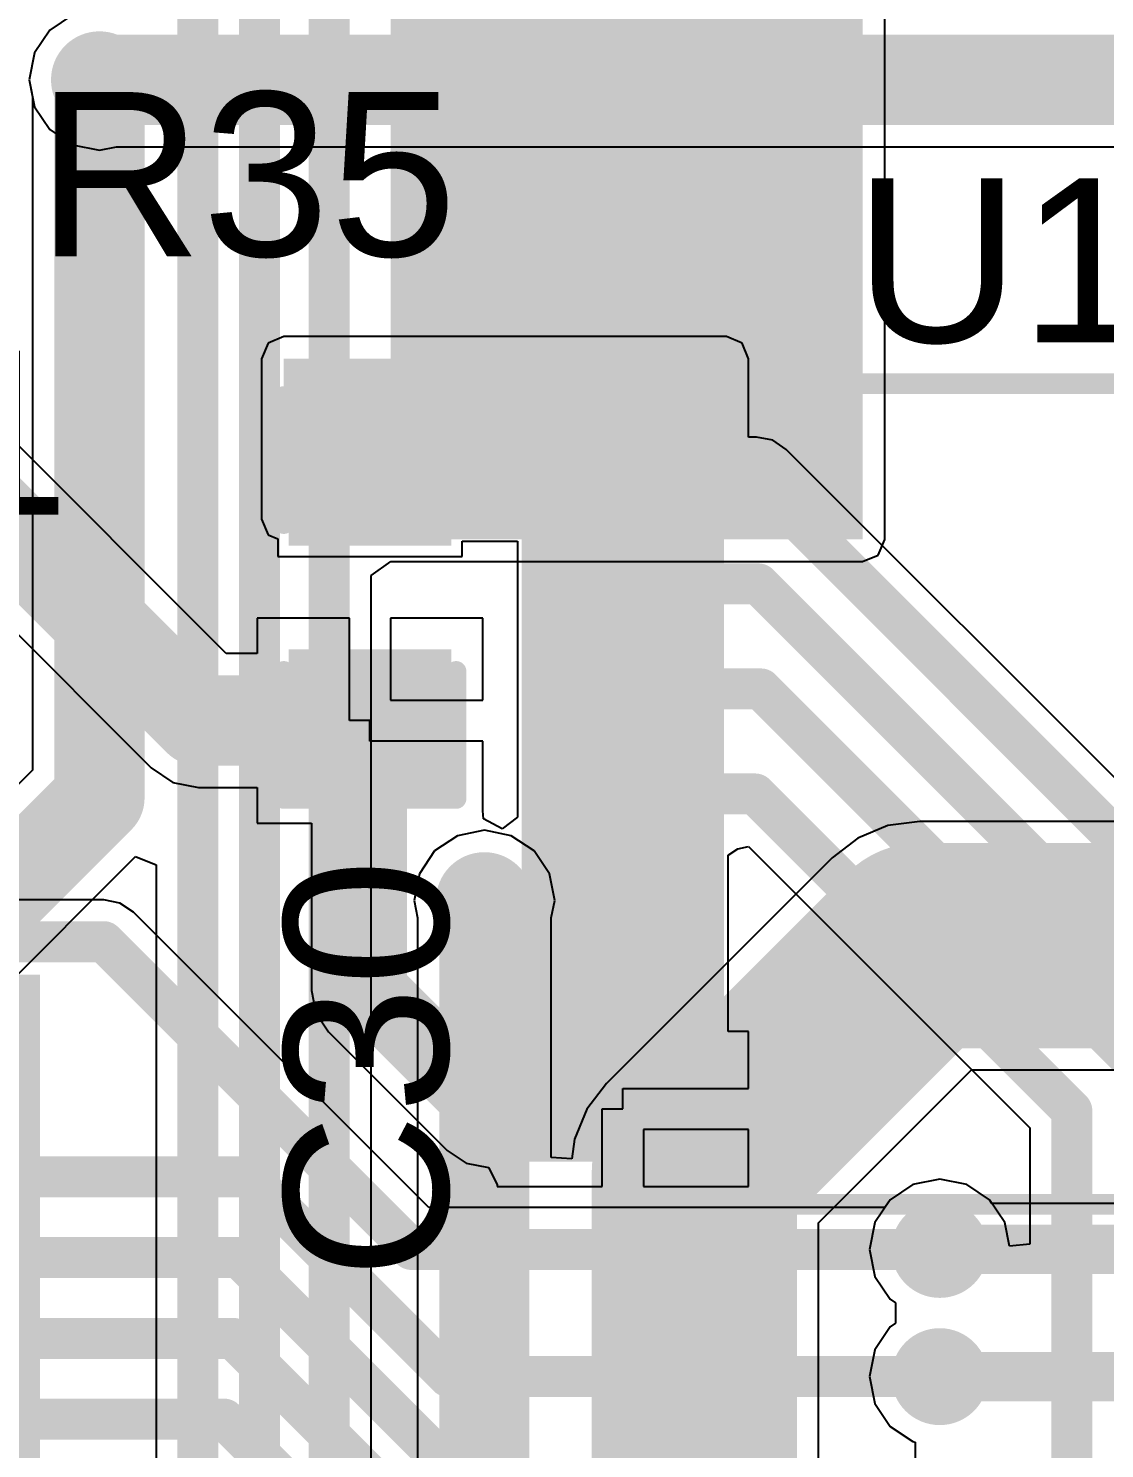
# Model space of a CAD drawing. Header units: millimetres. Extents: x -0.25 to 4.68, y -0.29 to 2.93.
# Drawn here: x 3.2967 to 3.559, y 1.5314 to 1.8775 of the extents above; entities that cross this region are included whole.
import ezdxf

# ---------------------------------------------------------------- set-up
doc = ezdxf.new("R2010")
doc.units = ezdxf.units.MM
doc.header["$MEASUREMENT"] = 0
for name, color, linetype in [('BottomLayer', 5, 'Continuous'), ('BottomSolder', 6, 'Continuous'), ('TopLayer', 1, 'Continuous'), ('TopOverlay', 2, 'Continuous'), ('TopPaste', 8, 'Continuous'), ('TopSolder', 216, 'Continuous'), ('ViaHoleLayer', 16, 'Continuous')]:
    doc.layers.add(name, color=color, linetype=linetype)
doc.styles.add('Arial', font='', dxfattribs={"height": 0.2})
doc.styles.get('Arial').set_extended_font_data('Arial')

# ---------------------------------------------------------------- blocks, each defined once
blk = doc.blocks.new('TQFP_100_14_14__43')
at = {"layer": 'TopSolder'}
for points in [[(-0.33668, -0.12789), (-0.26962, -0.12789), (-0.26962, -0.1477), (-0.33668, -0.1477)], [(-0.33668, -0.14757), (-0.26962, -0.14757), (-0.26962, -0.16739), (-0.33668, -0.16739)], [(-0.33668, -0.16726), (-0.26962, -0.16726), (-0.26962, -0.18707), (-0.33668, -0.18707)], [(-0.33668, -0.18694), (-0.26962, -0.18694), (-0.26962, -0.20676), (-0.33668, -0.20676)], [(-0.33668, -0.20663), (-0.26962, -0.20663), (-0.26962, -0.22644), (-0.33668, -0.22644)], [(-0.33668, -0.22631), (-0.26962, -0.22631), (-0.26962, -0.24613), (-0.33668, -0.24613)]]:
    blk.add_hatch(color=216, dxfattribs=at).paths.add_polyline_path(points)
blk = doc.blocks.new('14_TSSOP_44')
at = {"layer": 'TopLayer'}
for points in [[(-0.12992, 0.08563), (-0.08858, 0.08563), (-0.08858, 0.06791), (-0.12992, 0.06791)], [(0.08858, 0.08563), (0.12992, 0.08563), (0.12992, 0.06791), (0.08858, 0.06791)], [(-0.12992, 0.06004), (-0.08858, 0.06004), (-0.08858, 0.04232), (-0.12992, 0.04232)], [(0.08858, 0.06004), (0.12992, 0.06004), (0.12992, 0.04232), (0.08858, 0.04232)], [(-0.12992, 0.03445), (-0.08858, 0.03445), (-0.08858, 0.01673), (-0.12992, 0.01673)], [(0.08858, 0.03445), (0.12992, 0.03445), (0.12992, 0.01673), (0.08858, 0.01673)], [(-0.12992, 0.00886), (-0.08858, 0.00886), (-0.08858, -0.00886), (-0.12992, -0.00886)], [(0.08858, 0.00886), (0.12992, 0.00886), (0.12992, -0.00886), (0.08858, -0.00886)], [(-0.12992, -0.01673), (-0.08858, -0.01673), (-0.08858, -0.03445), (-0.12992, -0.03445)], [(0.08858, -0.01673), (0.12992, -0.01673), (0.12992, -0.03445), (0.08858, -0.03445)], [(-0.12992, -0.04232), (-0.08858, -0.04232), (-0.08858, -0.06004), (-0.12992, -0.06004)], [(0.08858, -0.04232), (0.12992, -0.04232), (0.12992, -0.06004), (0.08858, -0.06004)], [(-0.12992, -0.06791), (-0.08858, -0.06791), (-0.08858, -0.08563), (-0.12992, -0.08563)], [(0.08858, -0.06791), (0.12992, -0.06791), (0.12992, -0.08563), (0.08858, -0.08563)]]:
    blk.add_hatch(color=1, dxfattribs=at).paths.add_polyline_path(points)
at = {"layer": 'TopOverlay'}
blk.add_hatch(color=2, dxfattribs=at).paths.add_polyline_path([(-0.084, 0.068), (-0.073, 0.068), (-0.073, 0.086), (-0.084, 0.086)])
at = {"layer": 'TopPaste'}
for points in [[(-0.12992, 0.08563), (-0.08858, 0.08563), (-0.08858, 0.06791), (-0.12992, 0.06791)], [(0.08858, 0.08563), (0.12992, 0.08563), (0.12992, 0.06791), (0.08858, 0.06791)], [(-0.12992, 0.06004), (-0.08858, 0.06004), (-0.08858, 0.04232), (-0.12992, 0.04232)], [(0.08858, 0.06004), (0.12992, 0.06004), (0.12992, 0.04232), (0.08858, 0.04232)], [(-0.12992, 0.03445), (-0.08858, 0.03445), (-0.08858, 0.01673), (-0.12992, 0.01673)], [(0.08858, 0.03445), (0.12992, 0.03445), (0.12992, 0.01673), (0.08858, 0.01673)], [(-0.12992, 0.00886), (-0.08858, 0.00886), (-0.08858, -0.00886), (-0.12992, -0.00886)], [(0.08858, 0.00886), (0.12992, 0.00886), (0.12992, -0.00886), (0.08858, -0.00886)], [(-0.12992, -0.01673), (-0.08858, -0.01673), (-0.08858, -0.03445), (-0.12992, -0.03445)], [(0.08858, -0.01673), (0.12992, -0.01673), (0.12992, -0.03445), (0.08858, -0.03445)], [(-0.12992, -0.04232), (-0.08858, -0.04232), (-0.08858, -0.06004), (-0.12992, -0.06004)], [(0.08858, -0.04232), (0.12992, -0.04232), (0.12992, -0.06004), (0.08858, -0.06004)], [(-0.12992, -0.06791), (-0.08858, -0.06791), (-0.08858, -0.08563), (-0.12992, -0.08563)], [(0.08858, -0.06791), (0.12992, -0.06791), (0.12992, -0.08563), (0.08858, -0.08563)]]:
    blk.add_hatch(color=8, dxfattribs=at).paths.add_polyline_path(points)
at = {"layer": 'TopSolder'}
for points in [[(-0.13392, 0.08963), (-0.08458, 0.08963), (-0.08458, 0.06391), (-0.13392, 0.06391)], [(0.08458, 0.08963), (0.13392, 0.08963), (0.13392, 0.06391), (0.08458, 0.06391)], [(-0.13392, 0.06404), (-0.08458, 0.06404), (-0.08458, 0.03832), (-0.13392, 0.03832)], [(0.08458, 0.06404), (0.13392, 0.06404), (0.13392, 0.03832), (0.08458, 0.03832)], [(-0.13392, 0.03845), (-0.08458, 0.03845), (-0.08458, 0.01273), (-0.13392, 0.01273)], [(0.08458, 0.03845), (0.13392, 0.03845), (0.13392, 0.01273), (0.08458, 0.01273)], [(-0.13392, 0.01286), (-0.08458, 0.01286), (-0.08458, -0.01286), (-0.13392, -0.01286)], [(0.08458, 0.01286), (0.13392, 0.01286), (0.13392, -0.01286), (0.08458, -0.01286)], [(-0.13392, -0.01273), (-0.08458, -0.01273), (-0.08458, -0.03845), (-0.13392, -0.03845)], [(0.08458, -0.01273), (0.13392, -0.01273), (0.13392, -0.03845), (0.08458, -0.03845)], [(-0.13392, -0.03832), (-0.08458, -0.03832), (-0.08458, -0.06404), (-0.13392, -0.06404)], [(0.08458, -0.03832), (0.13392, -0.03832), (0.13392, -0.06404), (0.08458, -0.06404)], [(-0.13392, -0.06391), (-0.08458, -0.06391), (-0.08458, -0.08963), (-0.13392, -0.08963)], [(0.08458, -0.06391), (0.13392, -0.06391), (0.13392, -0.08963), (0.08458, -0.08963)]]:
    blk.add_hatch(color=216, dxfattribs=at).paths.add_polyline_path(points)
at = {"layer": 'TopOverlay'}
for points, const_width in [([(-0.09, 0.1), (0.09, 0.1)], 0.005), ([(-0.09, 0.092), (-0.09, 0.1)], 0.005), ([(0.09, 0.092), (0.09, 0.1)], 0.005), ([(-0.141, 0.082), (-0.136, 0.077)], 0.00787), ([(-0.141, 0.072), (-0.141, 0.082)], 0.00787), ([(-0.141, 0.072), (-0.136, 0.077)], 0.00787), ([(-0.09, -0.1), (-0.09, -0.092)], 0.005), ([(0.09, -0.1), (0.09, -0.092)], 0.005), ([(-0.09, -0.1), (0.09, -0.1)], 0.005)]:
    blk.add_lwpolyline(points, dxfattribs=dict(at, const_width=const_width))
for points, const_width in [([(-0.09125, 0.1, 1), (-0.08875, 0.1, 1)], 0.0025), ([(-0.09125, 0.1, 1), (-0.08875, 0.1, 1)], 0.0025), ([(0.08875, 0.1, 1), (0.09125, 0.1, 1)], 0.0025), ([(0.08875, 0.1, 1), (0.09125, 0.1, 1)], 0.0025), ([(-0.09125, 0.092, 1), (-0.08875, 0.092, 1)], 0.0025), ([(0.08875, 0.092, 1), (0.09125, 0.092, 1)], 0.0025), ([(-0.14297, 0.082, 1), (-0.13903, 0.082, 1)], 0.00394), ([(-0.14297, 0.082, 1), (-0.13903, 0.082, 1)], 0.00394), ([(-0.13797, 0.077, 1), (-0.13403, 0.077, 1)], 0.00394), ([(-0.13797, 0.077, 1), (-0.13403, 0.077, 1)], 0.00394), ([(-0.14297, 0.072, 1), (-0.13903, 0.072, 1)], 0.00394), ([(-0.14297, 0.072, 1), (-0.13903, 0.072, 1)], 0.00394), ([(-0.09125, -0.092, 1), (-0.08875, -0.092, 1)], 0.0025), ([(0.08875, -0.092, 1), (0.09125, -0.092, 1)], 0.0025), ([(-0.09125, -0.1, 1), (-0.08875, -0.1, 1)], 0.0025), ([(-0.09125, -0.1, 1), (-0.08875, -0.1, 1)], 0.0025), ([(0.08875, -0.1, 1), (0.09125, -0.1, 1)], 0.0025), ([(0.08875, -0.1, 1), (0.09125, -0.1, 1)], 0.0025)]:
    blk.add_lwpolyline(points, format="xyb", close=True, dxfattribs=dict(at, const_width=const_width))
blk = doc.blocks.new('C___0603_187')
at = {"layer": 'TopLayer'}
for points in [[(-0.015, 0.0175), (-0.015, -0.0175), (-0.045, -0.0175), (-0.045, 0.0175)], [(0.045, 0.0175), (0.045, -0.0175), (0.015, -0.0175), (0.015, 0.0175)]]:
    blk.add_hatch(color=1, dxfattribs=at).paths.add_polyline_path(points)
at = {"layer": 'TopPaste'}
for points in [[(-0.015, 0.0175), (-0.015, -0.0175), (-0.045, -0.0175), (-0.045, 0.0175)], [(0.045, 0.0175), (0.045, -0.0175), (0.015, -0.0175), (0.015, 0.0175)]]:
    blk.add_hatch(color=8, dxfattribs=at).paths.add_polyline_path(points)
at = {"layer": 'TopSolder'}
for points in [[(-0.01264, 0.01986), (-0.01264, -0.01986), (-0.04736, -0.01986), (-0.04736, 0.01986)], [(0.04736, 0.01986), (0.04736, -0.01986), (0.01264, -0.01986), (0.01264, 0.01986)]]:
    blk.add_hatch(color=216, dxfattribs=at).paths.add_polyline_path(points)
at = {"layer": 'TopOverlay', "const_width": 0.005}
for points in [[(-0.018, 0.021), (-0.049, 0.021)], [(-0.049, -0.021), (-0.049, 0.021)], [(0.049, 0.021), (0.018, 0.021)], [(0.049, -0.021), (0.049, 0.021)], [(-0.018, -0.021), (-0.049, -0.021)], [(0.049, -0.021), (0.018, -0.021)]]:
    blk.add_lwpolyline(points, dxfattribs=at)
at = {"layer": 'TopOverlay', "const_width": 0.0025}
for points in [[(-0.05025, 0.021, 1), (-0.04775, 0.021, 1)], [(-0.05025, 0.021, 1), (-0.04775, 0.021, 1)], [(-0.01925, 0.021, 1), (-0.01675, 0.021, 1)], [(0.01675, 0.021, 1), (0.01925, 0.021, 1)], [(0.04775, 0.021, 1), (0.05025, 0.021, 1)], [(0.04775, 0.021, 1), (0.05025, 0.021, 1)], [(-0.05025, -0.021, 1), (-0.04775, -0.021, 1)], [(-0.05025, -0.021, 1), (-0.04775, -0.021, 1)], [(-0.01925, -0.021, 1), (-0.01675, -0.021, 1)], [(0.01675, -0.021, 1), (0.01925, -0.021, 1)], [(0.04775, -0.021, 1), (0.05025, -0.021, 1)], [(0.04775, -0.021, 1), (0.05025, -0.021, 1)]]:
    blk.add_lwpolyline(points, format="xyb", close=True, dxfattribs=at)

msp = doc.modelspace()

# ---------------------------------------------------------------- hatches: boundary and pattern name
at = {"layer": 'BottomLayer'}
msp.add_hatch(color=5, dxfattribs=at).paths.add_polyline_path([(3.385, 1.753), (3.5, 1.753), (3.5, 2.129), (3.385, 2.129)])
h = msp.add_hatch(color=5, dxfattribs=at)
edge = h.paths.add_edge_path()
edge.add_arc((3.314, 1.865), 0.01181, 0, 360)
h = msp.add_hatch(color=5, dxfattribs=at)
edge = h.paths.add_edge_path()
edge.add_arc((3.411, 1.78464), 0.01181, 0, 360)
h = msp.add_hatch(color=5, dxfattribs=at)
edge = h.paths.add_edge_path()
edge.add_arc((3.40782, 1.66495), 0.01181, 0, 360)
h = msp.add_hatch(color=5, dxfattribs=at)
edge = h.paths.add_edge_path()
edge.add_arc((3.51882, 1.57995), 0.01181, 0, 360)
h = msp.add_hatch(color=5, dxfattribs=at)
edge = h.paths.add_edge_path()
edge.add_arc((3.51882, 1.54895), 0.01181, 0, 360)
at = {"layer": 'BottomSolder'}
h = msp.add_hatch(color=6, dxfattribs=at)
edge = h.paths.add_edge_path()
edge.add_arc((3.314, 1.865), 0.00591, 0, 360)
h = msp.add_hatch(color=6, dxfattribs=at)
edge = h.paths.add_edge_path()
edge.add_arc((3.411, 1.78464), 0.00591, 0, 360)
h = msp.add_hatch(color=6, dxfattribs=at)
edge = h.paths.add_edge_path()
edge.add_arc((3.40782, 1.66495), 0.00591, 0, 360)
h = msp.add_hatch(color=6, dxfattribs=at)
edge = h.paths.add_edge_path()
edge.add_arc((3.51882, 1.57995), 0.00591, 0, 360)
h = msp.add_hatch(color=6, dxfattribs=at)
edge = h.paths.add_edge_path()
edge.add_arc((3.51882, 1.54895), 0.00591, 0, 360)
at = {"layer": 'TopLayer'}
h = msp.add_hatch(color=1, dxfattribs=at)
edge = h.paths.add_edge_path()
edge.add_arc((3.314, 1.865), 0.01181, 0, 360)
msp.add_hatch(color=1, dxfattribs=at).paths.add_polyline_path([(3.35894, 1.75795), (3.46682, 1.75795), (3.46682, 1.797), (3.35894, 1.797)])
h = msp.add_hatch(color=1, dxfattribs=at)
edge = h.paths.add_edge_path()
edge.add_arc((3.411, 1.78464), 0.01181, 0, 360)
h = msp.add_hatch(color=1, dxfattribs=at)
edge = h.paths.add_edge_path()
edge.add_arc((3.40782, 1.66495), 0.01181, 0, 360)
h = msp.add_hatch(color=1, dxfattribs=at)
edge = h.paths.add_edge_path()
edge.add_arc((3.51882, 1.57995), 0.01181, 0, 360)
h = msp.add_hatch(color=1, dxfattribs=at)
edge = h.paths.add_edge_path()
edge.add_arc((3.51882, 1.54895), 0.01181, 0, 360)
at = {"layer": 'TopSolder'}
h = msp.add_hatch(color=216, dxfattribs=at)
edge = h.paths.add_edge_path()
edge.add_arc((3.314, 1.865), 0.00591, 0, 360)
h = msp.add_hatch(color=216, dxfattribs=at)
edge = h.paths.add_edge_path()
edge.add_arc((3.411, 1.78464), 0.00591, 0, 360)
h = msp.add_hatch(color=216, dxfattribs=at)
edge = h.paths.add_edge_path()
edge.add_arc((3.40782, 1.66495), 0.00591, 0, 360)
h = msp.add_hatch(color=216, dxfattribs=at)
edge = h.paths.add_edge_path()
edge.add_arc((3.51882, 1.57995), 0.00591, 0, 360)
h = msp.add_hatch(color=216, dxfattribs=at)
edge = h.paths.add_edge_path()
edge.add_arc((3.51882, 1.54895), 0.00591, 0, 360)
at = {"layer": 'ViaHoleLayer'}
h = msp.add_hatch(color=16, dxfattribs=at)
edge = h.paths.add_edge_path()
edge.add_arc((3.314, 1.865), 0.00591, 0, 360)
h = msp.add_hatch(color=16, dxfattribs=at)
edge = h.paths.add_edge_path()
edge.add_arc((3.411, 1.78464), 0.00591, 0, 360)
h = msp.add_hatch(color=16, dxfattribs=at)
edge = h.paths.add_edge_path()
edge.add_arc((3.40782, 1.66495), 0.00591, 0, 360)
h = msp.add_hatch(color=16, dxfattribs=at)
edge = h.paths.add_edge_path()
edge.add_arc((3.51882, 1.57995), 0.00591, 0, 360)
h = msp.add_hatch(color=16, dxfattribs=at)
edge = h.paths.add_edge_path()
edge.add_arc((3.51882, 1.54895), 0.00591, 0, 360)

# ---------------------------------------------------------------- linework, layer by layer
at = {"layer": 'BottomLayer'}
for p, q in [((3.50541, 1.753), (3.50541, 2.129)), ((3.30744, 1.88084), (3.30188, 1.87712)), ((3.30188, 1.87712), (3.29816, 1.87156)), ((3.29816, 1.87156), (3.29686, 1.865)), ((3.29686, 1.865), (3.29769, 1.86084)), ((3.29769, 1.86084), (3.29769, 1.69676)), ((3.50383, 1.74917), (3.50541, 1.753)), ((3.5, 1.74759), (3.50383, 1.74917)), ((3.3802, 1.74417), (3.385, 1.74759)), ((3.385, 1.74759), (3.5, 1.74759)), ((3.3802, 1.3475), (3.3802, 1.74417)), ((3.29769, 1.69676), (3.25224, 1.65131)), ((3.40782, 1.68209), (3.40126, 1.68078)), ((3.41438, 1.68078), (3.40782, 1.68209)), ((3.50617, 1.68323), (3.49887, 1.6802)), ((3.514, 1.68426), (3.50617, 1.68323)), ((3.57447, 1.68426), (3.514, 1.68426)), ((3.40126, 1.68078), (3.3957, 1.67707)), ((3.41994, 1.67707), (3.41438, 1.68078)), ((3.49887, 1.6802), (3.4926, 1.6754)), ((3.27054, 1.62346), (3.3228, 1.67573)), ((3.3228, 1.67573), (3.3278, 1.67366)), ((3.3957, 1.67707), (3.39199, 1.67151)), ((3.42366, 1.67151), (3.41994, 1.67707)), ((3.4926, 1.6754), (3.4376, 1.6204)), ((3.4926, 1.6754), (3.4926, 1.6754)), ((3.3278, 1.67366), (3.3278, 1.42423)), ((3.39199, 1.67151), (3.39068, 1.66495)), ((3.42496, 1.66495), (3.42366, 1.67151)), ((3.39068, 1.66495), (3.39151, 1.66079)), ((3.42414, 1.66079), (3.42496, 1.66495)), ((3.39151, 1.66079), (3.39151, 1.18781)), ((3.42414, 1.60233), (3.42414, 1.66079)), ((3.48926, 1.58647), (3.52653, 1.62374)), ((3.52653, 1.62374), (3.587, 1.62374)), ((3.4376, 1.6204), (3.4328, 1.61413)), ((3.4328, 1.61413), (3.42977, 1.60683)), ((3.42977, 1.60683), (3.42914, 1.602)), ((3.42914, 1.602), (3.42414, 1.60233)), ((3.51226, 1.59578), (3.5067, 1.59207)), ((3.51882, 1.59709), (3.51226, 1.59578)), ((3.52538, 1.59578), (3.51882, 1.59709)), ((3.53094, 1.59207), (3.52538, 1.59578)), ((3.5067, 1.59207), (3.50299, 1.58651)), ((3.53155, 1.59116), (3.53094, 1.59207)), ((3.6441, 1.59116), (3.53155, 1.59116)), ((3.48926, 1.413), (3.48926, 1.58647)), ((3.50299, 1.58651), (3.50168, 1.57995)), ((3.50168, 1.57995), (3.50299, 1.57339)), ((3.50299, 1.57339), (3.5067, 1.56783)), ((3.5067, 1.56783), (3.50802, 1.56695)), ((3.50802, 1.56695), (3.50802, 1.56195)), ((3.5067, 1.56107), (3.50299, 1.55551)), ((3.50802, 1.56195), (3.5067, 1.56107)), ((3.50299, 1.55551), (3.50168, 1.54895)), ((3.50168, 1.54895), (3.50299, 1.54239)), ((3.50299, 1.54239), (3.5067, 1.53683)), ((3.5067, 1.53683), (3.51226, 1.53311)), ((3.51226, 1.53311), (3.51284, 1.533)), ((3.51284, 1.533), (3.51284, 1.5279))]:
    msp.add_line(p, q, dxfattribs=at)
for points, const_width in [([(3.338, 1.35792), (3.338, 2.69434)], 0.01), ([(3.353, 1.35171), (3.353, 2.68813)], 0.01), ([(3.37, 1.3475), (3.37, 2.59213)], 0.01), ([(3.411, 1.794), (3.411, 1.93877)], 0.018), ([(3.314, 1.69), (3.314, 1.865)], 0.022), ([(3.40982, 1.79282), (3.411, 1.794)], 0.018), ([(3.40982, 1.78664), (3.40982, 1.79282)], 0.018), ([(3.40982, 1.78664), (3.411, 1.78664)], 0.018), ([(3.40982, 1.76772), (3.40982, 1.78664)], 0.018), ([(3.259, 1.635), (3.314, 1.69)], 0.022), ([(3.459, 1.599), (3.514, 1.654)], 0.05), ([(3.514, 1.654), (3.587, 1.654)], 0.05), ([(3.40782, 1.18781), (3.40782, 1.66451)], 0.022), ([(3.459, 1.336), (3.459, 1.599)], 0.05), ([(3.51882, 1.57995), (3.65682, 1.57995)], 0.012), ([(3.51882, 1.54895), (3.66182, 1.54895)], 0.012)]:
    msp.add_lwpolyline(points, dxfattribs=dict(at, const_width=const_width))
for points, const_width in [([(3.3085, 1.865, 1), (3.3195, 1.865, 1)], 0.011), ([(3.40532, 1.79282, 1), (3.41432, 1.79282, 1)], 0.009), ([(3.40532, 1.79282, 1), (3.41432, 1.79282, 1)], 0.009), ([(3.4065, 1.794, 1), (3.4155, 1.794, 1)], 0.009), ([(3.4065, 1.794, 1), (3.4155, 1.794, 1)], 0.009), ([(3.40532, 1.78664, 1), (3.41432, 1.78664, 1)], 0.009), ([(3.40532, 1.78664, 1), (3.41432, 1.78664, 1)], 0.009), ([(3.40532, 1.78664, 1), (3.41432, 1.78664, 1)], 0.009), ([(3.4065, 1.78664, 1), (3.4155, 1.78664, 1)], 0.009), ([(3.40532, 1.76772, 1), (3.41432, 1.76772, 1)], 0.009), ([(3.3085, 1.69, 1), (3.3195, 1.69, 1)], 0.011), ([(3.3085, 1.69, 1), (3.3195, 1.69, 1)], 0.011), ([(3.5015, 1.654, 1), (3.5265, 1.654, 1)], 0.025), ([(3.5015, 1.654, 1), (3.5265, 1.654, 1)], 0.025), ([(3.40232, 1.66451, 1), (3.41332, 1.66451, 1)], 0.011), ([(3.4465, 1.599, 1), (3.4715, 1.599, 1)], 0.025), ([(3.4465, 1.599, 1), (3.4715, 1.599, 1)], 0.025), ([(3.51582, 1.57995, 1), (3.52182, 1.57995, 1)], 0.006), ([(3.51582, 1.54895, 1), (3.52182, 1.54895, 1)], 0.006)]:
    msp.add_lwpolyline(points, format="xyb", close=True, dxfattribs=dict(at, const_width=const_width))
at = {"layer": 'TopLayer'}
for p, q in [((3.30744, 1.88084), (3.30188, 1.87712)), ((3.30188, 1.87712), (3.29816, 1.87156)), ((3.29816, 1.87156), (3.29686, 1.865)), ((3.29686, 1.865), (3.29816, 1.85844)), ((3.29816, 1.85844), (3.30188, 1.85288)), ((3.30188, 1.85288), (3.30744, 1.84916)), ((3.30744, 1.84916), (3.314, 1.84786)), ((3.314, 1.84786), (3.31816, 1.84869)), ((3.31816, 1.84869), (3.58955, 1.84869)), ((3.35511, 1.80083), (3.35352, 1.797)), ((3.35894, 1.80241), (3.35511, 1.80083)), ((3.46682, 1.80241), (3.35894, 1.80241)), ((3.47065, 1.80083), (3.46682, 1.80241)), ((3.47223, 1.797), (3.47065, 1.80083)), ((3.35352, 1.797), (3.35352, 1.75795)), ((3.47223, 1.77792), (3.47223, 1.797)), ((3.34492, 1.72515), (3.28205, 1.78802)), ((3.47419, 1.77792), (3.47223, 1.77792)), ((3.4781, 1.77714), (3.47419, 1.77792)), ((3.4814, 1.77493), (3.4781, 1.77714)), ((3.62941, 1.62693), (3.4814, 1.77493)), ((3.26376, 1.76017), (3.32663, 1.6973)), ((3.35352, 1.75795), (3.35511, 1.75412)), ((3.35511, 1.75412), (3.35744, 1.75316)), ((3.35744, 1.75316), (3.35744, 1.74883)), ((3.40244, 1.74883), (3.40244, 1.75254)), ((3.40244, 1.75254), (3.4159, 1.75254)), ((3.4159, 1.75254), (3.4159, 1.72827)), ((3.35744, 1.74883), (3.40244, 1.74883)), ((3.37494, 1.73383), (3.35244, 1.73383)), ((3.35244, 1.73383), (3.35244, 1.72515)), ((3.37494, 1.70883), (3.37494, 1.73383)), ((3.40744, 1.73383), (3.38494, 1.73383)), ((3.38494, 1.73383), (3.38494, 1.71383)), ((3.40744, 1.71383), (3.40744, 1.73383)), ((3.4159, 1.72827), (3.4159, 1.68532)), ((3.35244, 1.72515), (3.34492, 1.72515)), ((3.38494, 1.71383), (3.40744, 1.71383)), ((3.37994, 1.70883), (3.37494, 1.70883)), ((3.37994, 1.70383), (3.37994, 1.70883)), ((3.40744, 1.70383), (3.37994, 1.70383)), ((3.40744, 1.68688), (3.40744, 1.70383)), ((3.32663, 1.6973), (3.33192, 1.69376)), ((3.33192, 1.69376), (3.33817, 1.69252)), ((3.33817, 1.69252), (3.35244, 1.69252)), ((3.35244, 1.69252), (3.35244, 1.68383)), ((3.4076, 1.68485), (3.40744, 1.68688)), ((3.35244, 1.68383), (3.36566, 1.68383)), ((3.36566, 1.68383), (3.36566, 1.64306)), ((3.41215, 1.68244), (3.4076, 1.68485)), ((3.4159, 1.68532), (3.41215, 1.68244)), ((3.46724, 1.67604), (3.46958, 1.67757)), ((3.46724, 1.63304), (3.46724, 1.67604)), ((3.46958, 1.67757), (3.47224, 1.67811)), ((3.47224, 1.67811), (3.5408, 1.60955)), ((3.31505, 1.66514), (3.21405, 1.66514)), ((3.31895, 1.66437), (3.31505, 1.66514)), ((3.32226, 1.66216), (3.31895, 1.66437)), ((3.39427, 1.59014), (3.32226, 1.66216)), ((3.36566, 1.64306), (3.36566, 1.64306)), ((3.36566, 1.64306), (3.36675, 1.6376)), ((3.36675, 1.6376), (3.36984, 1.63297)), ((3.36984, 1.63297), (3.39873, 1.60408)), ((3.47224, 1.63304), (3.46724, 1.63304)), ((3.47224, 1.61918), (3.47224, 1.63304)), ((3.44157, 1.61418), (3.44157, 1.61918)), ((3.44157, 1.61918), (3.47224, 1.61918)), ((3.43657, 1.59532), (3.43657, 1.61418)), ((3.43657, 1.61418), (3.44157, 1.61418)), ((3.5408, 1.60955), (3.5408, 1.58124)), ((3.47224, 1.60918), (3.44657, 1.60918)), ((3.44657, 1.60918), (3.44657, 1.59532)), ((3.47224, 1.59532), (3.47224, 1.60918)), ((3.39873, 1.60408), (3.39873, 1.60408)), ((3.39873, 1.60408), (3.40336, 1.60099)), ((3.40336, 1.60099), (3.40882, 1.5999)), ((3.40882, 1.5999), (3.4109, 1.59574)), ((3.4109, 1.59574), (3.4109, 1.59532)), ((3.51226, 1.59578), (3.5067, 1.59207)), ((3.51882, 1.59709), (3.51226, 1.59578)), ((3.52538, 1.59578), (3.51882, 1.59709)), ((3.53094, 1.59207), (3.52538, 1.59578)), ((3.4109, 1.59532), (3.43657, 1.59532)), ((3.44657, 1.59532), (3.47224, 1.59532)), ((3.50542, 1.59014), (3.39427, 1.59014)), ((3.5067, 1.59207), (3.50542, 1.59014)), ((3.53466, 1.58651), (3.53094, 1.59207)), ((3.5358, 1.58075), (3.53466, 1.58651)), ((3.5408, 1.58124), (3.5358, 1.58075))]:
    msp.add_line(p, q, dxfattribs=at)
for points, const_width in [([(3.314, 1.865), (3.60887, 1.865)], 0.022), ([(3.27052, 1.77648), (3.33817, 1.70883)], 0.022), ([(3.37882, 1.77195), (3.38305, 1.76772)], 0.008), ([(3.44157, 1.76772), (3.47419, 1.76772)], 0.01), ([(3.47419, 1.76772), (3.62774, 1.61418)], 0.01), ([(3.44157, 1.74213), (3.47464, 1.74213)], 0.01), ([(3.47464, 1.74213), (3.601, 1.61577)], 0.01), ([(3.44157, 1.71654), (3.47523, 1.71654)], 0.01), ([(3.47523, 1.71654), (3.57541, 1.61636)], 0.01), ([(3.33817, 1.70883), (3.37994, 1.70883)], 0.022), ([(3.37994, 1.64306), (3.37994, 1.70883)], 0.018), ([(3.44157, 1.69095), (3.47382, 1.69095)], 0.01), ([(3.47382, 1.69095), (3.551, 1.61377)], 0.01), ([(3.40782, 1.66495), (3.40803, 1.66515)], 0.012), ([(3.40803, 1.66515), (3.44137, 1.66515)], 0.012), ([(3.44137, 1.66515), (3.44157, 1.66536)], 0.012), ([(3.20982, 1.65495), (3.31505, 1.65495)], 0.01), ([(3.31505, 1.65495), (3.39005, 1.57995)], 0.01), ([(3.37994, 1.64306), (3.40882, 1.61418)], 0.018), ([(3.40882, 1.61418), (3.44157, 1.61418)], 0.018), ([(3.551, 1.073), (3.551, 1.61377)], 0.01), ([(3.26597, 1.59765), (3.35035, 1.59765)], 0.01), ([(3.35035, 1.59765), (3.39905, 1.54895)], 0.01), ([(3.26597, 1.57796), (3.34804, 1.57796)], 0.01), ([(3.34804, 1.57796), (3.41405, 1.51195)], 0.01), ([(3.39005, 1.57995), (3.51882, 1.57995)], 0.01), ([(3.26597, 1.55828), (3.34651, 1.55828)], 0.01), ([(3.34651, 1.55828), (3.42384, 1.48095)], 0.01), ([(3.39905, 1.54895), (3.51882, 1.54895)], 0.01), ([(3.26597, 1.53859), (3.34441, 1.53859)], 0.01), ([(3.34441, 1.53859), (3.43405, 1.44895)], 0.01)]:
    msp.add_lwpolyline(points, dxfattribs=dict(at, const_width=const_width))
for points, const_width in [([(3.3085, 1.865, 1), (3.3195, 1.865, 1)], 0.011), ([(3.37682, 1.77195, 1), (3.38082, 1.77195, 1)], 0.004), ([(3.43907, 1.76772, 1), (3.44407, 1.76772, 1)], 0.005), ([(3.47169, 1.76772, 1), (3.47669, 1.76772, 1)], 0.005), ([(3.47169, 1.76772, 1), (3.47669, 1.76772, 1)], 0.005), ([(3.38105, 1.76772, 1), (3.38505, 1.76772, 1)], 0.004), ([(3.43907, 1.74213, 1), (3.44407, 1.74213, 1)], 0.005), ([(3.47214, 1.74213, 1), (3.47714, 1.74213, 1)], 0.005), ([(3.47214, 1.74213, 1), (3.47714, 1.74213, 1)], 0.005), ([(3.43907, 1.71654, 1), (3.44407, 1.71654, 1)], 0.005), ([(3.47273, 1.71654, 1), (3.47773, 1.71654, 1)], 0.005), ([(3.47273, 1.71654, 1), (3.47773, 1.71654, 1)], 0.005), ([(3.33267, 1.70883, 1), (3.34367, 1.70883, 1)], 0.011), ([(3.33267, 1.70883, 1), (3.34367, 1.70883, 1)], 0.011), ([(3.37444, 1.70883, 1), (3.38544, 1.70883, 1)], 0.011), ([(3.37544, 1.70883, 1), (3.38444, 1.70883, 1)], 0.009), ([(3.43907, 1.69095, 1), (3.44407, 1.69095, 1)], 0.005), ([(3.47132, 1.69095, 1), (3.47632, 1.69095, 1)], 0.005), ([(3.47132, 1.69095, 1), (3.47632, 1.69095, 1)], 0.005), ([(3.40482, 1.66495, 1), (3.41082, 1.66495, 1)], 0.006), ([(3.40503, 1.66515, 1), (3.41103, 1.66515, 1)], 0.006), ([(3.40503, 1.66515, 1), (3.41103, 1.66515, 1)], 0.006), ([(3.43837, 1.66515, 1), (3.44437, 1.66515, 1)], 0.006), ([(3.43837, 1.66515, 1), (3.44437, 1.66515, 1)], 0.006), ([(3.43857, 1.66536, 1), (3.44457, 1.66536, 1)], 0.006), ([(3.31255, 1.65495, 1), (3.31755, 1.65495, 1)], 0.005), ([(3.31255, 1.65495, 1), (3.31755, 1.65495, 1)], 0.005), ([(3.37544, 1.64306, 1), (3.38444, 1.64306, 1)], 0.009), ([(3.37544, 1.64306, 1), (3.38444, 1.64306, 1)], 0.009), ([(3.40432, 1.61418, 1), (3.41332, 1.61418, 1)], 0.009), ([(3.40432, 1.61418, 1), (3.41332, 1.61418, 1)], 0.009), ([(3.43707, 1.61418, 1), (3.44607, 1.61418, 1)], 0.009), ([(3.5485, 1.61377, 1), (3.5535, 1.61377, 1)], 0.005), ([(3.5485, 1.61377, 1), (3.5535, 1.61377, 1)], 0.005), ([(3.34785, 1.59765, 1), (3.35285, 1.59765, 1)], 0.005), ([(3.34785, 1.59765, 1), (3.35285, 1.59765, 1)], 0.005), ([(3.34554, 1.57796, 1), (3.35054, 1.57796, 1)], 0.005), ([(3.34554, 1.57796, 1), (3.35054, 1.57796, 1)], 0.005), ([(3.38755, 1.57995, 1), (3.39255, 1.57995, 1)], 0.005), ([(3.38755, 1.57995, 1), (3.39255, 1.57995, 1)], 0.005), ([(3.51632, 1.57995, 1), (3.52132, 1.57995, 1)], 0.005), ([(3.34401, 1.55828, 1), (3.34901, 1.55828, 1)], 0.005), ([(3.34401, 1.55828, 1), (3.34901, 1.55828, 1)], 0.005), ([(3.39655, 1.54895, 1), (3.40155, 1.54895, 1)], 0.005), ([(3.39655, 1.54895, 1), (3.40155, 1.54895, 1)], 0.005), ([(3.51632, 1.54895, 1), (3.52132, 1.54895, 1)], 0.005), ([(3.34191, 1.53859, 1), (3.34691, 1.53859, 1)], 0.005), ([(3.34191, 1.53859, 1), (3.34691, 1.53859, 1)], 0.005)]:
    msp.add_lwpolyline(points, format="xyb", close=True, dxfattribs=dict(at, const_width=const_width))

# ---------------------------------------------------------------- block references
msp.add_blockref('14_TSSOP_44', (3.55082, 1.69095))
for name, p, rotation in [('C___0603_187', (3.37994, 1.73883), 270), ('TQFP_100_14_14__43', (2.96282, 1.4008), 180)]:
    msp.add_blockref(name, p, dxfattribs=dict(rotation=rotation))

# ---------------------------------------------------------------- texts
at = {"layer": 'TopOverlay', "style": 'Arial'}
for s, p in [('R35', (3.29868, 1.82201)), ('U10', (3.49802, 1.80101)), ('X1', (3.23834, 1.75901))]:
    msp.add_text(s, height=0.04, dxfattribs=at).set_placement(p)
msp.add_text('C30', height=0.04, rotation=90, dxfattribs=at).set_placement((3.39899, 1.57268))

doc.saveas('drawing.dxf')
